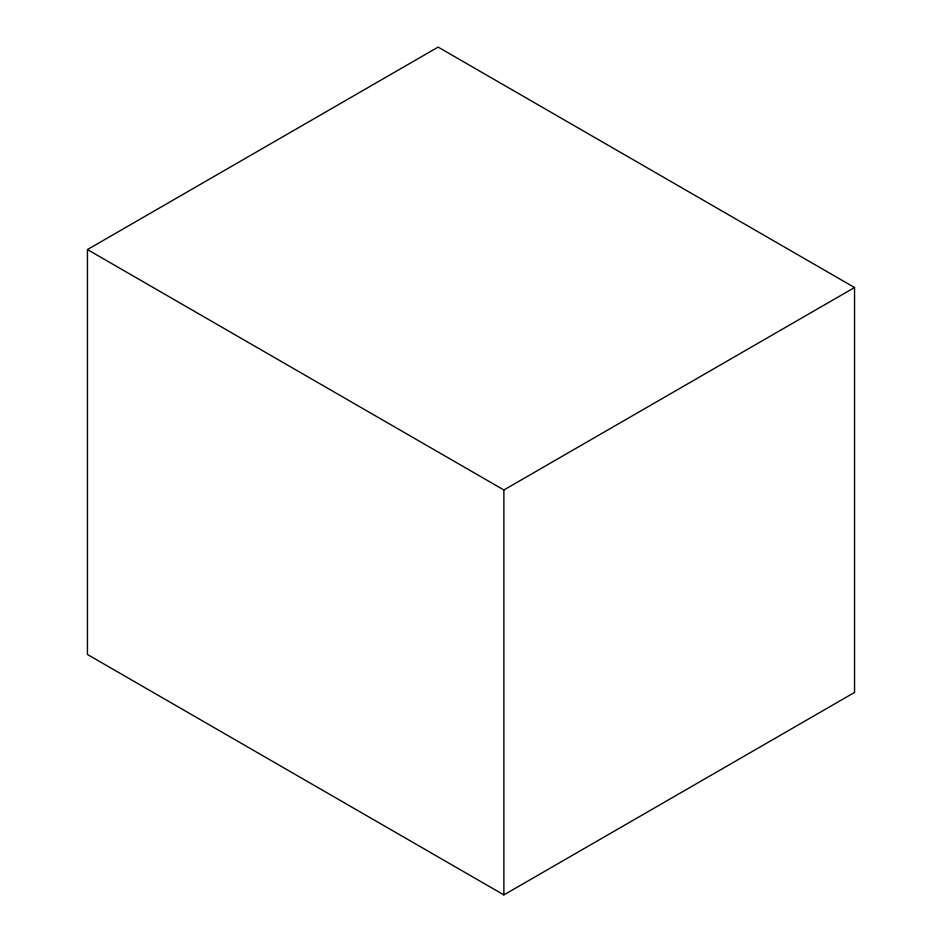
<?xml version="1.0" encoding="UTF-8"?>
<svg xmlns="http://www.w3.org/2000/svg" width="942" height="942" viewBox="0 0 942 942"><rect width="100%" height="100%" fill="white"/><g stroke="black" fill="none" stroke-linecap="round" stroke-linejoin="round"><path stroke-width="1.41" d="M87.453 249.559L438.124 47.1L854.547 287.522L854.547 692.441L503.876 894.9L87.453 654.478L87.453 249.559L503.876 489.981L854.547 287.522M503.876 489.981L503.876 894.9"/></g></svg>
